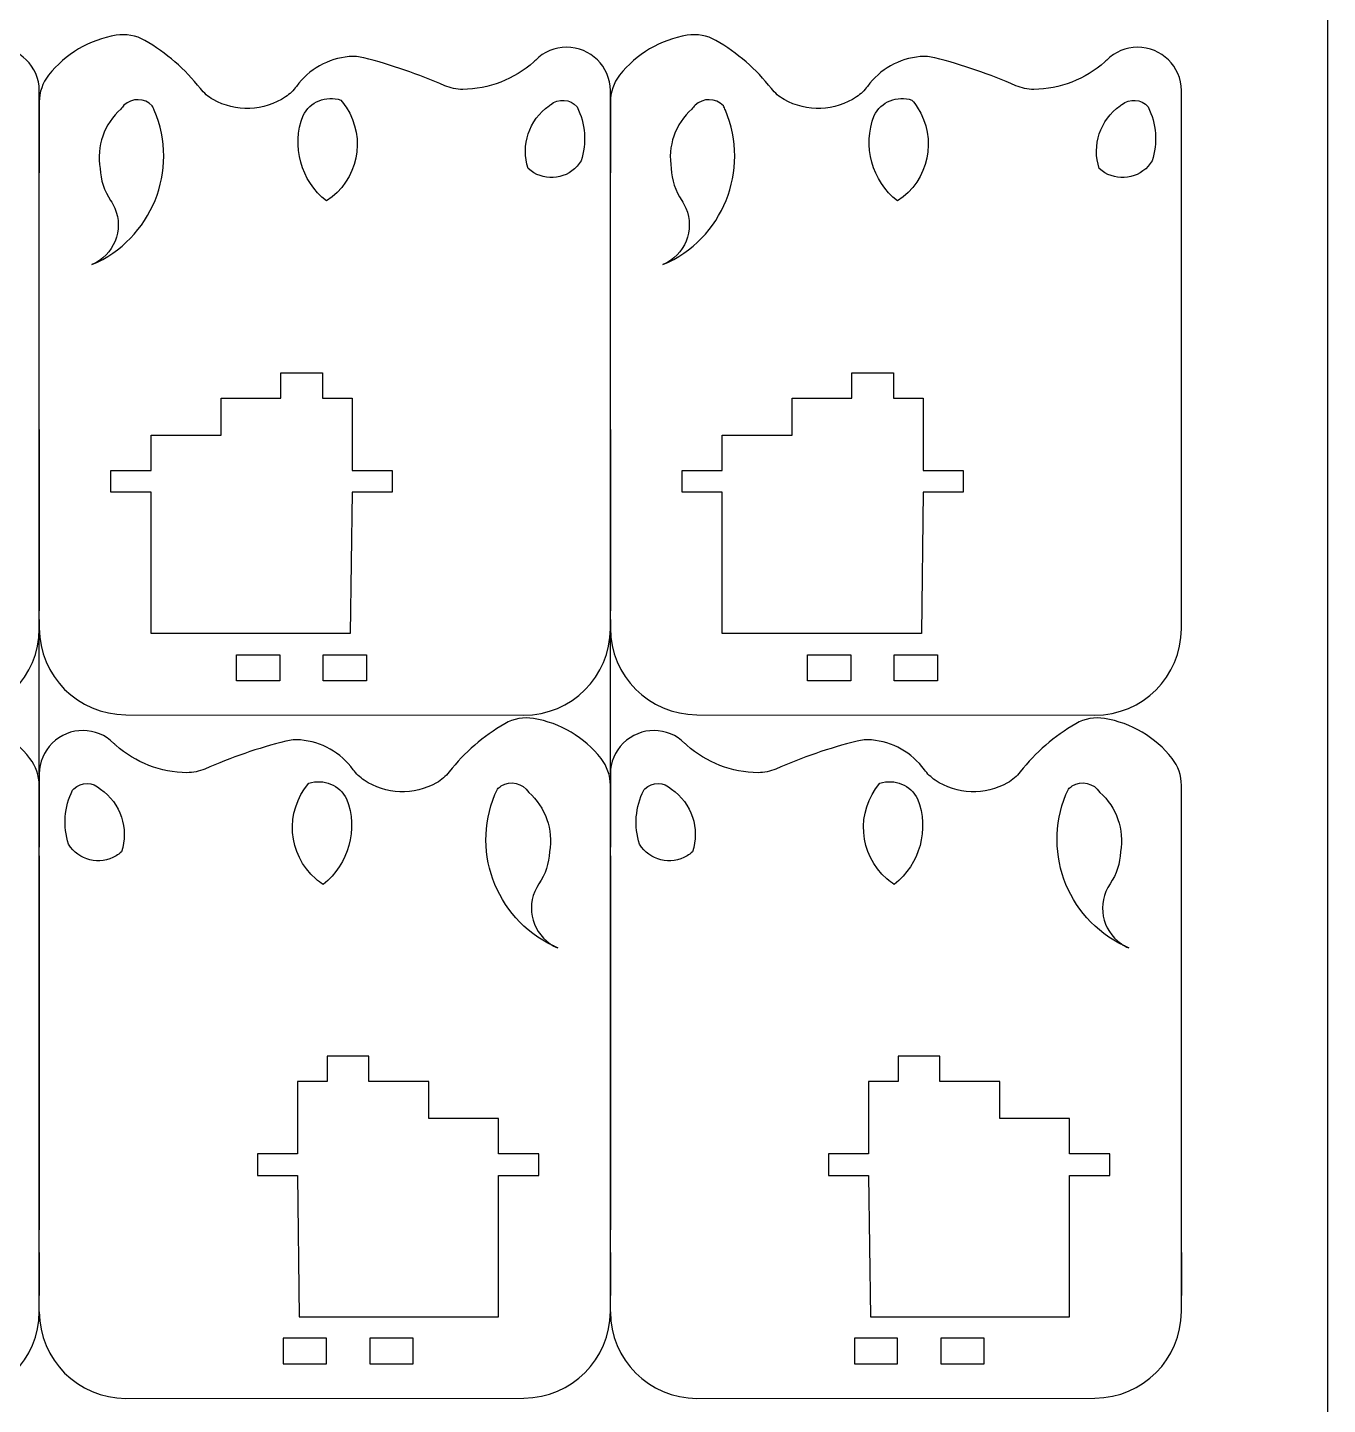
# Model space of a CAD drawing. Header units: inches. Extents: x -1166 to 134, y 1090 to 1990.
# Drawn here: x -15.9 to 134.4, y 1580.8 to 1740 of the extents above; entities that cross this region are included whole.
import ezdxf

# ---------------------------------------------------------------- set-up
doc = ezdxf.new("R2010")
doc.units = ezdxf.units.IN
doc.header["$MEASUREMENT"] = 0
for name, color, linetype in [('Corte exterior', 7, 'Continuous'), ('grabado linea medio', 7, 'Continuous'), ('Material', 7, 'Continuous')]:
    doc.layers.add(name, color=color, linetype=linetype)

# ---------------------------------------------------------------- blocks, each defined once
blk = doc.blocks.new('block 448')
at = {"layer": 'Corte exterior', "color": 1, "lineweight": 25}
blk.add_lwpolyline([(-14.5, 1598.36), (-14.5, 1593.36)], dxfattribs=at)
blk = doc.blocks.new('block 456')
at = {"layer": 'Corte exterior', "color": 1, "lineweight": 25}
blk.add_open_spline([(-80.51, 1591.48), (-80.51, 1585.96), (-76.03, 1581.48), (-70.51, 1581.48), (-70.5, 1581.48), (-70.5, 1581.48), (-70.5, 1581.48), (-70.5, 1581.48), (-24.5, 1581.52), (-24.5, 1581.52), (-18.98, 1581.53), (-14.51, 1586.01), (-14.51, 1591.52), (-14.51, 1591.52), (-14.51, 1652.36), (-14.51, 1652.36), (-14.51, 1653.48), (-14.88, 1654.57), (-15.58, 1655.45), (-17.51, 1657.92), (-20.3, 1659.57), (-23.39, 1660.08), (-24.53, 1660.27), (-25.7, 1660.06), (-26.71, 1659.48), (-29.18, 1658.05), (-31.36, 1656.16), (-33.13, 1653.91), (-33.53, 1653.4), (-34.03, 1652.97), (-34.59, 1652.65), (-37.22, 1651.16), (-40.46, 1651.28), (-42.97, 1652.96), (-43.45, 1653.29), (-43.87, 1653.69), (-44.22, 1654.16), (-45.66, 1656.14), (-47.89, 1657.39), (-50.33, 1657.61), (-50.89, 1657.66), (-51.46, 1657.61), (-52, 1657.47), (-55.21, 1656.66), (-58.34, 1655.58), (-61.37, 1654.24), (-62.02, 1653.96), (-62.73, 1653.81), (-63.44, 1653.82), (-66.48, 1653.85), (-69.4, 1654.98), (-71.67, 1657), (-71.74, 1657.07), (-71.81, 1657.14), (-71.88, 1657.21), (-73.85, 1659.18), (-77.05, 1659.19), (-79.02, 1657.22), (-79.96, 1656.28), (-80.5, 1655.01), (-80.51, 1653.68), (-80.51, 1653.68), (-80.5, 1671.52), (-80.5, 1671.52), (-80.5, 1671.52), (-80.5, 1670.52), (-80.5, 1670.52), (-80.5, 1665), (-76.03, 1660.52), (-70.52, 1660.52), (-70.52, 1660.52), (-24.51, 1660.47), (-24.51, 1660.47), (-18.99, 1660.47), (-14.51, 1664.94), (-14.5, 1670.46), (-14.5, 1670.47), (-14.5, 1670.47), (-14.5, 1670.47), (-14.5, 1670.47), (-14.5, 1732.67), (-14.5, 1732.67), (-14.53, 1735.46), (-16.8, 1737.71), (-19.59, 1737.68), (-20.92, 1737.68), (-22.19, 1737.14), (-23.13, 1736.2), (-23.2, 1736.13), (-23.27, 1736.06), (-23.34, 1736), (-25.61, 1733.98), (-28.53, 1732.85), (-31.57, 1732.81), (-32.28, 1732.81), (-32.99, 1732.95), (-33.64, 1733.24), (-36.67, 1734.57), (-39.8, 1735.65), (-43.01, 1736.47), (-43.56, 1736.61), (-44.12, 1736.65), (-44.68, 1736.6), (-47.12, 1736.39), (-49.35, 1735.13), (-50.8, 1733.16), (-51.14, 1732.69), (-51.56, 1732.28), (-52.05, 1731.96), (-54.55, 1730.27), (-57.79, 1730.15), (-60.42, 1731.64), (-60.98, 1731.96), (-61.48, 1732.39), (-61.88, 1732.9), (-63.65, 1735.15), (-65.83, 1737.04), (-68.31, 1738.47), (-69.31, 1739.05), (-70.48, 1739.26), (-71.63, 1739.07), (-74.72, 1738.56), (-77.5, 1736.91), (-79.44, 1734.45), (-80.13, 1733.57), (-80.5, 1732.48), (-80.5, 1731.36), (-80.5, 1731.36), (-80.5, 1723.18), (-80.5, 1723.18)], degree=3, knots=[0, 0, 0, 0, 1, 1, 1, 2, 2, 2, 3, 3, 3, 4, 4, 4, 5, 5, 5, 6, 6, 6, 7, 7, 7, 8, 8, 8, 9, 9, 9, 10, 10, 10, 11, 11, 11, 12, 12, 12, 13, 13, 13, 14, 14, 14, 15, 15, 15, 16, 16, 16, 17, 17, 17, 18, 18, 18, 19, 19, 19, 20, 20, 20, 21, 21, 21, 22, 22, 22, 23, 23, 23, 24, 24, 24, 25, 25, 25, 26, 26, 26, 27, 27, 27, 28, 28, 28, 29, 29, 29, 30, 30, 30, 31, 31, 31, 32, 32, 32, 33, 33, 33, 34, 34, 34, 35, 35, 35, 36, 36, 36, 37, 37, 37, 38, 38, 38, 39, 39, 39, 40, 40, 40, 41, 41, 41, 42, 42, 42, 43, 43, 43, 43], dxfattribs=at)
blk = doc.blocks.new('block 513')
at = {"layer": 'Corte exterior', "color": 1, "lineweight": 25}
blk.add_lwpolyline([(-14.5, 1694.49), (-14.5, 1722.18)], dxfattribs=at)
blk = doc.blocks.new('block 518')
at = {"layer": 'Corte exterior', "color": 1, "lineweight": 25}
blk.add_lwpolyline([(-14.5, 1653.68), (-14.5, 1645.22)], dxfattribs=at)
blk = doc.blocks.new('block 523')
at = {"layer": 'Corte exterior', "color": 1, "lineweight": 25}
blk.add_lwpolyline([(-14.5, 1644.22), (-14.5, 1600.98)], dxfattribs=at)
blk = doc.blocks.new('block 528')
at = {"layer": 'Corte exterior', "color": 1, "lineweight": 25}
blk.add_lwpolyline([(-14.5, 1693.49), (-14.5, 1672.52)], dxfattribs=at)
blk = doc.blocks.new('block 533')
at = {"layer": 'Corte exterior', "color": 1, "lineweight": 25}
blk.add_lwpolyline([(51.5, 1598.36), (51.5, 1593.36)], dxfattribs=at)
blk = doc.blocks.new('block 541')
at = {"layer": 'Corte exterior', "color": 1, "lineweight": 25}
blk.add_open_spline([(-14.5, 1591.48), (-14.5, 1585.96), (-10.03, 1581.48), (-4.5, 1581.48), (-4.5, 1581.48), (-4.5, 1581.48), (-4.49, 1581.48), (-4.49, 1581.48), (41.51, 1581.52), (41.51, 1581.52), (47.03, 1581.53), (51.5, 1586.01), (51.5, 1591.52), (51.5, 1591.52), (51.5, 1652.36), (51.5, 1652.36), (51.5, 1653.48), (51.12, 1654.57), (50.43, 1655.45), (48.49, 1657.92), (45.71, 1659.57), (42.62, 1660.08), (41.47, 1660.27), (40.3, 1660.06), (39.3, 1659.48), (36.82, 1658.05), (34.64, 1656.16), (32.87, 1653.91), (32.47, 1653.4), (31.97, 1652.97), (31.41, 1652.65), (28.78, 1651.16), (25.54, 1651.28), (23.04, 1652.96), (22.55, 1653.29), (22.13, 1653.69), (21.79, 1654.16), (20.34, 1656.14), (18.11, 1657.39), (15.67, 1657.61), (15.11, 1657.66), (14.55, 1657.61), (14, 1657.47), (10.79, 1656.66), (7.66, 1655.58), (4.63, 1654.24), (3.98, 1653.96), (3.27, 1653.81), (2.56, 1653.82), (-0.47, 1653.85), (-3.4, 1654.98), (-5.66, 1657), (-5.74, 1657.07), (-5.81, 1657.14), (-5.88, 1657.21), (-7.85, 1659.18), (-11.05, 1659.19), (-13.02, 1657.22), (-13.96, 1656.28), (-14.49, 1655.01), (-14.5, 1653.68), (-14.5, 1653.68), (-14.5, 1671.52), (-14.5, 1671.52), (-14.5, 1671.52), (-14.5, 1670.52), (-14.5, 1670.52), (-14.5, 1665), (-10.03, 1660.52), (-4.51, 1660.52), (-4.51, 1660.52), (41.49, 1660.47), (41.49, 1660.47), (47.01, 1660.47), (51.49, 1664.94), (51.5, 1670.46), (51.5, 1670.47), (51.5, 1670.47), (51.5, 1670.47), (51.5, 1670.47), (51.5, 1732.67), (51.5, 1732.67), (51.48, 1735.46), (49.2, 1737.71), (46.41, 1737.68), (45.08, 1737.68), (43.81, 1737.14), (42.87, 1736.2), (42.8, 1736.13), (42.73, 1736.06), (42.66, 1736), (40.39, 1733.98), (37.47, 1732.85), (34.43, 1732.81), (33.72, 1732.81), (33.02, 1732.95), (32.36, 1733.24), (29.33, 1734.57), (26.2, 1735.65), (22.99, 1736.47), (22.45, 1736.61), (21.88, 1736.65), (21.32, 1736.6), (18.88, 1736.39), (16.65, 1735.13), (15.21, 1733.16), (14.86, 1732.69), (14.44, 1732.28), (13.96, 1731.96), (11.45, 1730.27), (8.21, 1730.15), (5.58, 1731.64), (5.02, 1731.96), (4.52, 1732.39), (4.12, 1732.9), (2.35, 1735.15), (0.17, 1737.04), (-2.3, 1738.47), (-3.31, 1739.05), (-4.48, 1739.26), (-5.62, 1739.07), (-8.71, 1738.56), (-11.5, 1736.91), (-13.43, 1734.45), (-14.13, 1733.57), (-14.5, 1732.48), (-14.5, 1731.36), (-14.5, 1731.36), (-14.5, 1723.18), (-14.5, 1723.18)], degree=3, knots=[0, 0, 0, 0, 1, 1, 1, 2, 2, 2, 3, 3, 3, 4, 4, 4, 5, 5, 5, 6, 6, 6, 7, 7, 7, 8, 8, 8, 9, 9, 9, 10, 10, 10, 11, 11, 11, 12, 12, 12, 13, 13, 13, 14, 14, 14, 15, 15, 15, 16, 16, 16, 17, 17, 17, 18, 18, 18, 19, 19, 19, 20, 20, 20, 21, 21, 21, 22, 22, 22, 23, 23, 23, 24, 24, 24, 25, 25, 25, 26, 26, 26, 27, 27, 27, 28, 28, 28, 29, 29, 29, 30, 30, 30, 31, 31, 31, 32, 32, 32, 33, 33, 33, 34, 34, 34, 35, 35, 35, 36, 36, 36, 37, 37, 37, 38, 38, 38, 39, 39, 39, 40, 40, 40, 41, 41, 41, 42, 42, 42, 43, 43, 43, 43], dxfattribs=at)
blk = doc.blocks.new('block 546')
at = {"layer": 'Corte exterior', "color": 1, "lineweight": 25}
blk.add_lwpolyline([(-14.5, 1591.48), (-14.5, 1599.98)], dxfattribs=at)
blk = doc.blocks.new('block 551')
at = {"layer": 'Corte exterior', "color": 1, "lineweight": 25}
blk.add_lwpolyline([(13.7, 1585.46), (18.7, 1585.46), (18.7, 1588.46), (13.7, 1588.46), (13.7, 1585.46)], dxfattribs=at)
blk = doc.blocks.new('block 556')
at = {"layer": 'Corte exterior', "color": 1, "lineweight": 25}
blk.add_lwpolyline([(23.7, 1585.46), (28.7, 1585.46), (28.7, 1588.46), (23.7, 1588.46), (23.7, 1585.46)], dxfattribs=at)
blk = doc.blocks.new('block 561')
at = {"layer": 'Corte exterior', "color": 1, "lineweight": 25}
blk.add_open_spline([(-11.12, 1645.56), (-9.98, 1643.67), (-7.52, 1643.06), (-5.63, 1644.2), (-5.41, 1644.33), (-5.2, 1644.49), (-5.01, 1644.66), (-4.12, 1647.34), (-5.1, 1650.3), (-7.43, 1651.91), (-8.28, 1652.77), (-9.66, 1652.78), (-10.52, 1651.94), (-10.57, 1651.89), (-10.61, 1651.84), (-10.66, 1651.79), (-11.62, 1649.85), (-11.79, 1647.61), (-11.12, 1645.56)], degree=3, knots=[0, 0, 0, 0, 1, 1, 1, 2, 2, 2, 3, 3, 3, 4, 4, 4, 5, 5, 5, 6, 6, 6, 6], dxfattribs=at)
blk = doc.blocks.new('block 566')
at = {"layer": 'Corte exterior', "color": 1, "lineweight": 25}
blk.add_open_spline([(18.3, 1640.91), (21.28, 1643.26), (22.38, 1647.26), (21.01, 1650.79), (20.21, 1652.4), (18.35, 1653.16), (16.65, 1652.59), (13.83, 1649.31), (14.19, 1644.36), (17.47, 1641.54), (17.73, 1641.31), (18.01, 1641.1), (18.3, 1640.91)], degree=3, knots=[0, 0, 0, 0, 1, 1, 1, 2, 2, 2, 3, 3, 3, 4, 4, 4, 4], dxfattribs=at)
blk = doc.blocks.new('block 571')
at = {"layer": 'Corte exterior', "color": 1, "lineweight": 25}
blk.add_open_spline([(45.43, 1633.56), (45.12, 1633.69), (44.83, 1633.84), (44.56, 1634.03), (42.28, 1635.59), (41.69, 1638.7), (43.25, 1640.98), (44, 1642.07), (44.41, 1643.35), (44.46, 1644.68), (44.91, 1647.22), (44, 1649.83), (42.06, 1651.54), (41.39, 1652.63), (39.96, 1652.96), (38.88, 1652.28), (38.72, 1652.18), (38.57, 1652.06), (38.44, 1651.93), (35.22, 1645.13), (38.11, 1637.01), (44.91, 1633.79), (45.08, 1633.71), (45.25, 1633.63), (45.43, 1633.56)], degree=3, knots=[0, 0, 0, 0, 1, 1, 1, 2, 2, 2, 3, 3, 3, 4, 4, 4, 5, 5, 5, 6, 6, 6, 7, 7, 7, 8, 8, 8, 8], dxfattribs=at)
blk = doc.blocks.new('block 576')
at = {"layer": 'Corte exterior', "color": 1, "lineweight": 25}
blk.add_lwpolyline([(13.3, 1667.45), (13.3, 1664.45), (8.3, 1664.45), (8.3, 1667.45), (13.3, 1667.45)], dxfattribs=at)
blk = doc.blocks.new('block 581')
at = {"layer": 'Corte exterior', "color": 1, "lineweight": 25}
blk.add_lwpolyline([(23.3, 1667.45), (23.3, 1664.45), (18.3, 1664.45), (18.3, 1667.45), (23.3, 1667.45)], dxfattribs=at)
blk = doc.blocks.new('block 586')
at = {"layer": 'Corte exterior', "color": 1, "lineweight": 25}
blk.add_open_spline([(-8.43, 1712.55), (-5.89, 1713.63), (-4.7, 1716.56), (-5.78, 1719.1), (-5.91, 1719.41), (-6.07, 1719.7), (-6.26, 1719.97), (-7, 1721.06), (-7.42, 1722.35), (-7.46, 1723.67), (-7.92, 1726.22), (-7.01, 1728.82), (-5.07, 1730.54), (-4.97, 1730.69), (-4.85, 1730.84), (-4.72, 1730.97), (-3.8, 1731.86), (-2.33, 1731.84), (-1.44, 1730.92), (-1.36, 1730.75), (-1.29, 1730.58), (-1.21, 1730.4), (1.72, 1723.48), (-1.51, 1715.49), (-8.43, 1712.55)], degree=3, knots=[0, 0, 0, 0, 1, 1, 1, 2, 2, 2, 3, 3, 3, 4, 4, 4, 5, 5, 5, 6, 6, 6, 7, 7, 7, 8, 8, 8, 8], dxfattribs=at)
blk = doc.blocks.new('block 591')
at = {"layer": 'Corte exterior', "color": 1, "lineweight": 25}
blk.add_open_spline([(20.35, 1731.58), (18.65, 1732.15), (16.79, 1731.39), (15.98, 1729.79), (14.62, 1726.26), (15.72, 1722.25), (18.69, 1719.91), (22.31, 1722.27), (23.33, 1727.12), (20.97, 1730.75), (20.78, 1731.04), (20.57, 1731.32), (20.35, 1731.58)], degree=3, knots=[0, 0, 0, 0, 1, 1, 1, 2, 2, 2, 3, 3, 3, 4, 4, 4, 4], dxfattribs=at)
blk = doc.blocks.new('block 596')
at = {"layer": 'Corte exterior', "color": 1, "lineweight": 25}
blk.add_open_spline([(47.65, 1730.78), (46.87, 1731.7), (45.49, 1731.82), (44.57, 1731.04), (44.52, 1731), (44.47, 1730.95), (44.43, 1730.91), (42.1, 1729.29), (41.11, 1726.34), (42.01, 1723.65), (43.65, 1722.17), (46.17, 1722.3), (47.66, 1723.93), (47.83, 1724.12), (47.98, 1724.33), (48.12, 1724.55), (48.78, 1726.61), (48.62, 1728.85), (47.65, 1730.78)], degree=3, knots=[0, 0, 0, 0, 1, 1, 1, 2, 2, 2, 3, 3, 3, 4, 4, 4, 5, 5, 5, 6, 6, 6, 6], dxfattribs=at)
blk = doc.blocks.new('block 598')
at = {"layer": 'Corte exterior', "color": 1, "lineweight": 25}
blk.add_lwpolyline([(51.5, 1694.49), (51.5, 1722.18)], dxfattribs=at)
blk = doc.blocks.new('block 603')
at = {"layer": 'Corte exterior', "color": 1, "lineweight": 25}
blk.add_lwpolyline([(51.5, 1653.68), (51.5, 1645.22)], dxfattribs=at)
blk = doc.blocks.new('block 608')
at = {"layer": 'Corte exterior', "color": 1, "lineweight": 25}
blk.add_lwpolyline([(51.5, 1644.22), (51.5, 1600.98)], dxfattribs=at)
blk = doc.blocks.new('block 613')
at = {"layer": 'Corte exterior', "color": 1, "lineweight": 25}
blk.add_lwpolyline([(51.5, 1693.49), (51.5, 1672.52)], dxfattribs=at)
blk = doc.blocks.new('block 618')
at = {"layer": 'Corte exterior', "color": 1, "lineweight": 25}
blk.add_lwpolyline([(117.5, 1598.36), (117.5, 1593.36)], dxfattribs=at)
blk = doc.blocks.new('block 626')
at = {"layer": 'Corte exterior', "color": 1, "lineweight": 25}
blk.add_open_spline([(51.5, 1591.48), (51.5, 1585.96), (55.98, 1581.48), (61.5, 1581.48), (61.5, 1581.48), (61.51, 1581.48), (61.51, 1581.48), (61.51, 1581.48), (107.51, 1581.52), (107.51, 1581.52), (113.03, 1581.53), (117.5, 1586.01), (117.5, 1591.52), (117.5, 1591.52), (117.5, 1652.36), (117.5, 1652.36), (117.5, 1653.48), (117.12, 1654.57), (116.43, 1655.45), (114.5, 1657.92), (111.71, 1659.57), (108.62, 1660.08), (107.48, 1660.27), (106.3, 1660.06), (105.3, 1659.48), (102.82, 1658.05), (100.64, 1656.16), (98.88, 1653.91), (98.47, 1653.4), (97.98, 1652.97), (97.41, 1652.65), (94.79, 1651.16), (91.55, 1651.28), (89.04, 1652.96), (88.56, 1653.29), (88.13, 1653.69), (87.79, 1654.16), (86.34, 1656.14), (84.12, 1657.39), (81.68, 1657.61), (81.12, 1657.66), (80.55, 1657.61), (80.01, 1657.47), (76.8, 1656.66), (73.66, 1655.58), (70.63, 1654.24), (69.98, 1653.96), (69.28, 1653.81), (68.57, 1653.82), (65.53, 1653.85), (62.61, 1654.98), (60.34, 1657), (60.26, 1657.07), (60.19, 1657.14), (60.12, 1657.21), (58.16, 1659.18), (54.96, 1659.19), (52.98, 1657.22), (52.04, 1656.28), (51.51, 1655.01), (51.5, 1653.68), (51.5, 1653.68), (51.5, 1671.52), (51.5, 1671.52), (51.5, 1671.52), (51.5, 1670.52), (51.5, 1670.52), (51.5, 1665), (55.97, 1660.52), (61.49, 1660.52), (61.49, 1660.52), (107.49, 1660.47), (107.49, 1660.47), (113.01, 1660.47), (117.5, 1664.94), (117.5, 1670.46), (117.5, 1670.47), (117.5, 1670.47), (117.5, 1670.47), (117.5, 1670.47), (117.5, 1732.67), (117.5, 1732.67), (117.48, 1735.46), (115.2, 1737.71), (112.42, 1737.68), (111.09, 1737.68), (109.81, 1737.14), (108.88, 1736.2), (108.81, 1736.13), (108.74, 1736.06), (108.66, 1736), (106.39, 1733.98), (103.47, 1732.85), (100.44, 1732.81), (99.72, 1732.81), (99.02, 1732.95), (98.37, 1733.24), (95.34, 1734.57), (92.2, 1735.65), (88.99, 1736.47), (88.45, 1736.61), (87.88, 1736.65), (87.32, 1736.6), (84.88, 1736.39), (82.66, 1735.13), (81.21, 1733.16), (80.87, 1732.69), (80.44, 1732.28), (79.96, 1731.96), (77.45, 1730.27), (74.21, 1730.15), (71.59, 1731.64), (71.02, 1731.96), (70.53, 1732.39), (70.12, 1732.9), (68.36, 1735.15), (66.18, 1737.04), (63.7, 1738.47), (62.7, 1739.05), (61.52, 1739.26), (60.38, 1739.07), (57.29, 1738.56), (54.5, 1736.91), (52.57, 1734.45), (51.88, 1733.57), (51.5, 1732.48), (51.5, 1731.36), (51.5, 1731.36), (51.5, 1723.18), (51.5, 1723.18)], degree=3, knots=[0, 0, 0, 0, 1, 1, 1, 2, 2, 2, 3, 3, 3, 4, 4, 4, 5, 5, 5, 6, 6, 6, 7, 7, 7, 8, 8, 8, 9, 9, 9, 10, 10, 10, 11, 11, 11, 12, 12, 12, 13, 13, 13, 14, 14, 14, 15, 15, 15, 16, 16, 16, 17, 17, 17, 18, 18, 18, 19, 19, 19, 20, 20, 20, 21, 21, 21, 22, 22, 22, 23, 23, 23, 24, 24, 24, 25, 25, 25, 26, 26, 26, 27, 27, 27, 28, 28, 28, 29, 29, 29, 30, 30, 30, 31, 31, 31, 32, 32, 32, 33, 33, 33, 34, 34, 34, 35, 35, 35, 36, 36, 36, 37, 37, 37, 38, 38, 38, 39, 39, 39, 40, 40, 40, 41, 41, 41, 42, 42, 42, 43, 43, 43, 43], dxfattribs=at)
blk = doc.blocks.new('block 631')
at = {"layer": 'Corte exterior', "color": 1, "lineweight": 25}
blk.add_lwpolyline([(51.5, 1591.48), (51.5, 1599.98)], dxfattribs=at)
blk = doc.blocks.new('block 636')
at = {"layer": 'Corte exterior', "color": 1, "lineweight": 25}
blk.add_lwpolyline([(79.7, 1585.46), (84.7, 1585.46), (84.7, 1588.46), (79.7, 1588.46), (79.7, 1585.46)], dxfattribs=at)
blk = doc.blocks.new('block 641')
at = {"layer": 'Corte exterior', "color": 1, "lineweight": 25}
blk.add_lwpolyline([(89.7, 1585.46), (94.7, 1585.46), (94.7, 1588.46), (89.7, 1588.46), (89.7, 1585.46)], dxfattribs=at)
blk = doc.blocks.new('block 646')
at = {"layer": 'Corte exterior', "color": 1, "lineweight": 25}
blk.add_open_spline([(54.88, 1645.56), (56.02, 1643.67), (58.48, 1643.06), (60.37, 1644.2), (60.59, 1644.33), (60.8, 1644.49), (60.99, 1644.66), (61.88, 1647.34), (60.9, 1650.3), (58.57, 1651.91), (57.72, 1652.77), (56.34, 1652.78), (55.48, 1651.94), (55.44, 1651.89), (55.39, 1651.84), (55.35, 1651.79), (54.38, 1649.85), (54.21, 1647.61), (54.88, 1645.56)], degree=3, knots=[0, 0, 0, 0, 1, 1, 1, 2, 2, 2, 3, 3, 3, 4, 4, 4, 5, 5, 5, 6, 6, 6, 6], dxfattribs=at)
blk = doc.blocks.new('block 651')
at = {"layer": 'Corte exterior', "color": 1, "lineweight": 25}
blk.add_open_spline([(84.31, 1640.91), (87.28, 1643.26), (88.38, 1647.26), (87.01, 1650.79), (86.21, 1652.4), (84.35, 1653.16), (82.65, 1652.59), (79.83, 1649.31), (80.2, 1644.36), (83.47, 1641.54), (83.74, 1641.31), (84.01, 1641.1), (84.31, 1640.91)], degree=3, knots=[0, 0, 0, 0, 1, 1, 1, 2, 2, 2, 3, 3, 3, 4, 4, 4, 4], dxfattribs=at)
blk = doc.blocks.new('block 656')
at = {"layer": 'Corte exterior', "color": 1, "lineweight": 25}
blk.add_open_spline([(111.43, 1633.56), (111.13, 1633.69), (110.83, 1633.84), (110.56, 1634.03), (108.28, 1635.59), (107.7, 1638.7), (109.25, 1640.98), (110, 1642.07), (110.42, 1643.35), (110.46, 1644.68), (110.91, 1647.22), (110.01, 1649.83), (108.07, 1651.54), (107.39, 1652.63), (105.96, 1652.96), (104.88, 1652.28), (104.72, 1652.18), (104.57, 1652.06), (104.44, 1651.93), (101.22, 1645.13), (104.12, 1637.01), (110.91, 1633.79), (111.08, 1633.71), (111.26, 1633.63), (111.43, 1633.56)], degree=3, knots=[0, 0, 0, 0, 1, 1, 1, 2, 2, 2, 3, 3, 3, 4, 4, 4, 5, 5, 5, 6, 6, 6, 7, 7, 7, 8, 8, 8, 8], dxfattribs=at)
blk = doc.blocks.new('block 661')
at = {"layer": 'Corte exterior', "color": 1, "lineweight": 25}
blk.add_lwpolyline([(79.3, 1667.45), (79.3, 1664.45), (74.3, 1664.45), (74.3, 1667.45), (79.3, 1667.45)], dxfattribs=at)
blk = doc.blocks.new('block 666')
at = {"layer": 'Corte exterior', "color": 1, "lineweight": 25}
blk.add_lwpolyline([(89.3, 1667.45), (89.3, 1664.45), (84.3, 1664.45), (84.3, 1667.45), (89.3, 1667.45)], dxfattribs=at)
blk = doc.blocks.new('block 671')
at = {"layer": 'Corte exterior', "color": 1, "lineweight": 25}
blk.add_open_spline([(57.57, 1712.55), (60.11, 1713.63), (61.3, 1716.56), (60.22, 1719.1), (60.09, 1719.41), (59.93, 1719.7), (59.75, 1719.97), (59, 1721.06), (58.58, 1722.35), (58.54, 1723.67), (58.09, 1726.22), (58.99, 1728.82), (60.93, 1730.54), (61.03, 1730.69), (61.15, 1730.84), (61.29, 1730.97), (62.2, 1731.86), (63.67, 1731.84), (64.56, 1730.92), (64.64, 1730.75), (64.72, 1730.58), (64.79, 1730.4), (67.73, 1723.48), (64.49, 1715.49), (57.57, 1712.55)], degree=3, knots=[0, 0, 0, 0, 1, 1, 1, 2, 2, 2, 3, 3, 3, 4, 4, 4, 5, 5, 5, 6, 6, 6, 7, 7, 7, 8, 8, 8, 8], dxfattribs=at)
blk = doc.blocks.new('block 676')
at = {"layer": 'Corte exterior', "color": 1, "lineweight": 25}
blk.add_open_spline([(86.35, 1731.58), (84.65, 1732.15), (82.79, 1731.39), (81.99, 1729.79), (80.62, 1726.26), (81.72, 1722.25), (84.69, 1719.91), (88.32, 1722.27), (89.34, 1727.12), (86.97, 1730.75), (86.78, 1731.04), (86.58, 1731.32), (86.35, 1731.58)], degree=3, knots=[0, 0, 0, 0, 1, 1, 1, 2, 2, 2, 3, 3, 3, 4, 4, 4, 4], dxfattribs=at)
blk = doc.blocks.new('block 681')
at = {"layer": 'Corte exterior', "color": 1, "lineweight": 25}
blk.add_open_spline([(113.65, 1730.78), (112.88, 1731.7), (111.5, 1731.82), (110.58, 1731.04), (110.53, 1731), (110.48, 1730.95), (110.43, 1730.91), (108.1, 1729.29), (107.12, 1726.34), (108.01, 1723.65), (109.65, 1722.17), (112.18, 1722.3), (113.66, 1723.93), (113.83, 1724.12), (113.99, 1724.33), (114.12, 1724.55), (114.79, 1726.61), (114.62, 1728.85), (113.65, 1730.78)], degree=3, knots=[0, 0, 0, 0, 1, 1, 1, 2, 2, 2, 3, 3, 3, 4, 4, 4, 5, 5, 5, 6, 6, 6, 6], dxfattribs=at)
blk = doc.blocks.new('block 746')
at = {"layer": 'grabado linea medio', "color": 2, "lineweight": 25}
blk.add_lwpolyline([(23.57, 1621.06), (18.77, 1621.06), (18.77, 1618.11), (15.35, 1618.11), (15.35, 1609.77), (10.71, 1609.77), (10.71, 1607.25), (15.35, 1607.25), (15.55, 1590.91), (38.58, 1590.91), (38.58, 1607.25), (43.22, 1607.25), (43.22, 1609.77), (38.58, 1609.77), (38.58, 1613.83), (30.5, 1613.83), (30.5, 1618.11), (23.57, 1618.11), (23.57, 1621.06)], dxfattribs=at)
blk = doc.blocks.new('block 751')
at = {"layer": 'grabado linea medio', "color": 2, "lineweight": 25}
blk.add_lwpolyline([(21.65, 1697.1), (21.65, 1688.76), (26.29, 1688.76), (26.29, 1686.24), (21.64, 1686.24), (21.44, 1669.9), (-1.58, 1669.9), (-1.58, 1686.24), (-6.22, 1686.24), (-6.22, 1688.76), (-1.58, 1688.76), (-1.58, 1692.82), (6.5, 1692.82), (6.5, 1697.1), (13.42, 1697.1), (13.42, 1700.05), (18.22, 1700.05), (18.22, 1697.1), (21.65, 1697.1)], dxfattribs=at)
blk = doc.blocks.new('block 756')
at = {"layer": 'grabado linea medio', "color": 2, "lineweight": 25}
blk.add_lwpolyline([(89.58, 1621.06), (84.78, 1621.06), (84.78, 1618.11), (81.35, 1618.11), (81.35, 1609.77), (76.71, 1609.77), (76.71, 1607.25), (81.35, 1607.25), (81.55, 1590.91), (104.58, 1590.91), (104.58, 1607.25), (109.22, 1607.25), (109.22, 1609.77), (104.58, 1609.77), (104.58, 1613.83), (96.5, 1613.83), (96.5, 1618.11), (89.58, 1618.11), (89.58, 1621.06)], dxfattribs=at)
blk = doc.blocks.new('block 761')
at = {"layer": 'grabado linea medio', "color": 2, "lineweight": 25}
blk.add_lwpolyline([(87.65, 1697.1), (87.65, 1688.76), (92.29, 1688.76), (92.29, 1686.24), (87.65, 1686.24), (87.45, 1669.9), (64.42, 1669.9), (64.42, 1686.24), (59.78, 1686.24), (59.78, 1688.76), (64.42, 1688.76), (64.42, 1692.82), (72.5, 1692.82), (72.5, 1697.1), (79.42, 1697.1), (79.42, 1700.05), (84.22, 1700.05), (84.22, 1697.1), (87.65, 1697.1)], dxfattribs=at)

msp = doc.modelspace()

# ---------------------------------------------------------------- linework, layer by layer
at = {"layer": 'Material', "color": 7, "lineweight": 25}
msp.add_lwpolyline([(134.38, 1089.89), (-1165.62, 1089.89), (-1165.62, 1989.89), (134.38, 1989.89), (134.38, 1089.89)], dxfattribs=at)

# ---------------------------------------------------------------- block references
at = {"layer": 'Corte exterior'}
for name in ['block 456', 'block 541', 'block 626', 'block 591', 'block 676', 'block 586', 'block 596', 'block 671', 'block 681', 'block 513', 'block 598', 'block 528', 'block 613', 'block 576', 'block 581', 'block 661', 'block 666', 'block 518', 'block 561', 'block 566', 'block 571', 'block 603', 'block 646', 'block 651', 'block 656', 'block 523', 'block 608', 'block 546', 'block 631', 'block 448', 'block 533', 'block 618', 'block 551', 'block 556', 'block 636', 'block 641']:
    msp.add_blockref(name, (0, 0), dxfattribs=at)
at = {"layer": 'grabado linea medio'}
for name in ['block 751', 'block 761', 'block 746', 'block 756']:
    msp.add_blockref(name, (0, 0), dxfattribs=at)

doc.saveas('drawing.dxf')
